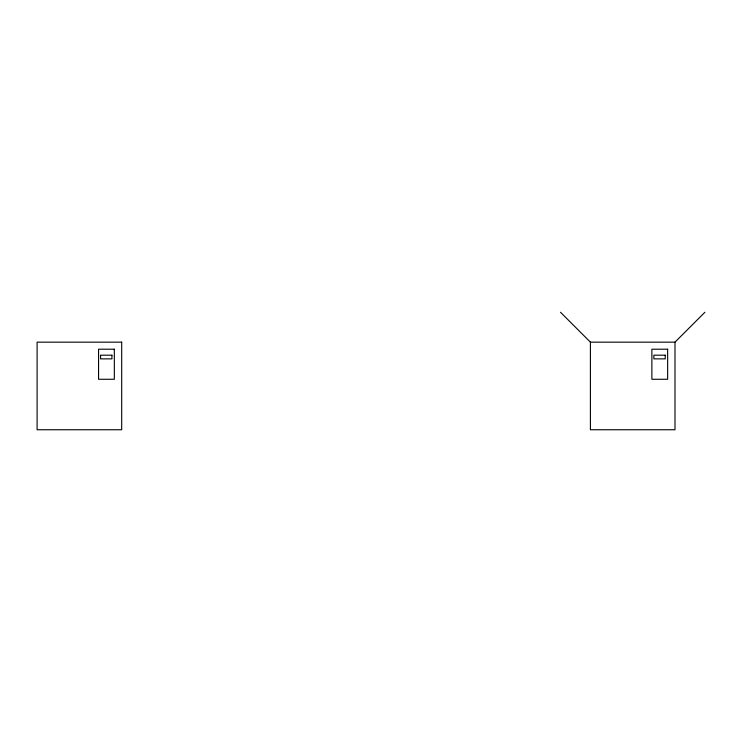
<?xml version="1.0" encoding="UTF-8"?>
<svg xmlns="http://www.w3.org/2000/svg" width="742" height="742" viewBox="0 0 742 742"><rect width="100%" height="100%" fill="white"/><g stroke="black" fill="none" stroke-linecap="round" stroke-linejoin="round"><path stroke-width="1.11" d="M560.507 312.252L590.409 342.155L590.409 429.748L674.997 429.748L674.997 342.155L704.9 312.252M590.409 342.155L674.997 342.155M121.688 342.155L37.1 342.155L37.1 429.748L121.688 429.748L121.688 342.155M114.333 349.213L98.565 349.213L98.565 379.273L114.333 379.273L114.333 349.213M667.642 349.213L651.875 349.213L651.875 379.273L667.642 379.273L667.642 349.213M111.931 355.186L100.56 355.186L100.56 358.868L111.931 358.868L111.931 355.186M665.24 355.186L653.869 355.186L653.869 358.868L665.24 358.868L665.24 355.186"/></g></svg>
